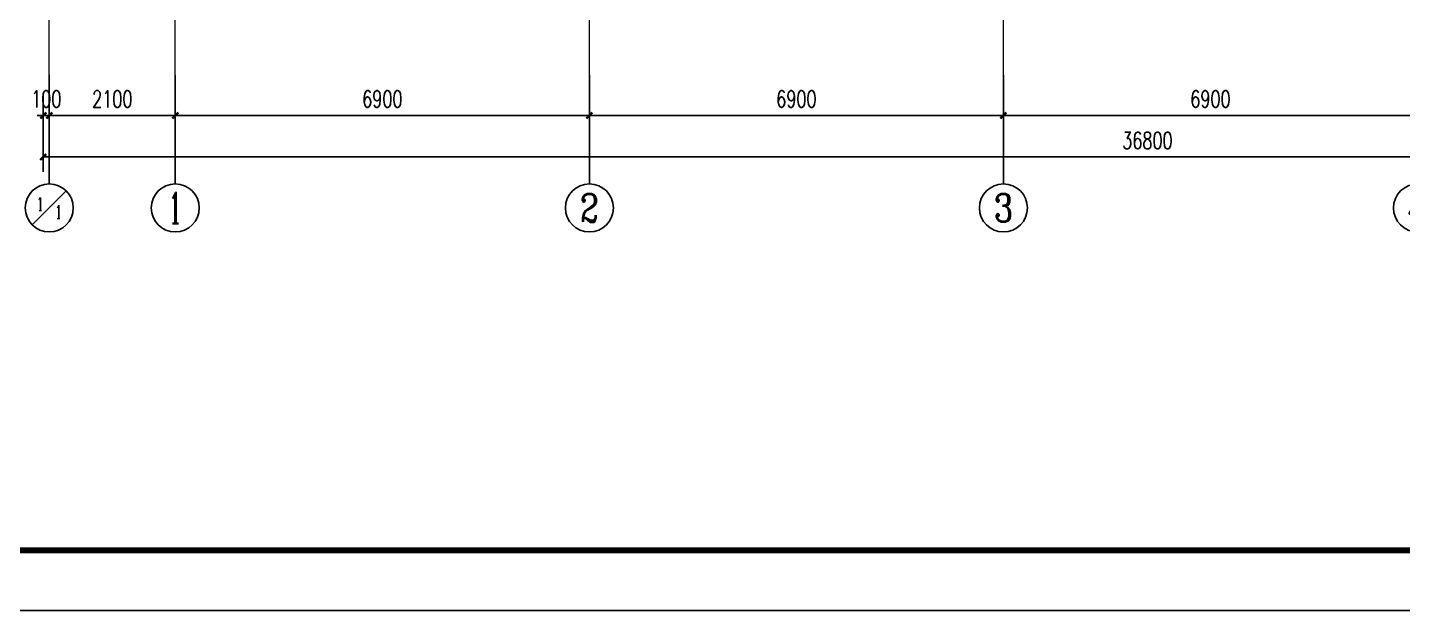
# Model space of a CAD drawing. Extents: x 1475400 to 1714963, y -629303 to -315532.
# Drawn here: x 1599082 to 1621995, y -413725 to -404012 of the extents above; entities that cross this region are included whole.
import ezdxf
from ezdxf.enums import TextEntityAlignment as Align

# ---------------------------------------------------------------- set-up
doc = ezdxf.new("R2010")
doc.units = 0
doc.header["$LTSCALE"] = 1000
doc.linetypes.add('DOTE', pattern=[2.42, 2, -0.2, 0.02, -0.2])
for name, color, linetype in [('A-ANNO-DIMS', 3, 'Continuous'), ('AXIS', 3, 'Continuous'), ('AXIS_TEXT', 7, 'Continuous'), ('BTTK', 7, 'Continuous'), ('PUB_DIM', 3, 'Continuous'), ('PUB_TITLE', 4, 'Continuous'), ('建筑底图', 7, 'Continuous')]:
    doc.layers.add(name, color=color, linetype=linetype)
doc.layers.add('DOTE', color=8, linetype='DOTE', lineweight=9)
doc.styles.add('_TCH_AXIS', font='COMPLEX', dxfattribs={"bigfont": 'GBCBIG'})
doc.styles.add('A_DIM_T3', font='SIMPLEX', dxfattribs={"width": 0.7, "bigfont": 'HZ'})
doc.styles.add('COMPLEX', font='COMPLEX')
doc.styles.add('HZ(TK)', font='geniso.shx', dxfattribs={"width": 0.9, "bigfont": 'hztxt.shx'})
doc.dimstyles.new('_TCH_ARCH&&100', dxfattribs={"dimtxt": 280, "dimasz": 100, "dimexe": 250, "dimexo": 300, "dimgap": 135, "dimtad": 1, "dimdec": 0, "dimzin": 0, "dimdsep": 46, "dimtxsty": 'A_DIM_T3', "dimblk": 'ARCHTICK', "dimcen": 0.09, "dimclrt": 7, "dimazin": 2, "dimtfac": 1, "dimtdec": 0, "dimtix": 1, "dimtmove": 2, "dimatfit": 3, "dimfxl": 150, "dimtolj": 1, "dimtzin": 0, "dimarcsym": 0})

# ---------------------------------------------------------------- blocks, each defined once
blk = doc.blocks.new('vhtemplate_2019年新竖式图框_A1')
at = {"layer": 'PUB_TITLE', "color": 7}
blk.add_lwpolyline([(0, 594), (841, 594), (841, 0), (0, 0)], close=True, dxfattribs=at)
at = {"layer": 'PUB_TITLE', "const_width": 1}
blk.add_lwpolyline([(25, 10), (831, 10), (831, 584), (25, 584)], close=True, dxfattribs=at)
at = {"layer": 'BTTK', "color": 4, "style": 'HZ(TK)', "width": 0.9}
for tag, p in [('合作单位_001', (795.83, 509.44)), ('建设单位_001', (795.85, 207.44)), ('工程名称_001', (795.62, 174.44)), ('子项名称_001', (805.71, 157.94)), ('图纸名称_001', (795.45, 138.94))]:
    blk.add_attdef(tag, p, '', height=3.5, dxfattribs=at)
for tag, p in [('注册证书号', (808.5, 279)), ('注册印章号', (808.5, 271)), ('设计号', (806, 193)), ('图别', (789.75, 34)), ('图号', (822.25, 34)), ('版本号', (789.75, 26)), ('日期', (822.25, 26))]:
    blk.add_attdef(tag, text='', height=3.5, dxfattribs=at).set_placement(p, align=Align.MIDDLE)
blk = doc.blocks.new('_ArchTick')
at = {"color": 0, "linetype": 'ByBlock', "const_width": 0.4}
blk.add_lwpolyline([(-0.5, -0.5), (0.5, 0.5)], dxfattribs=at)
blk = doc.blocks.new('*D192')
at = {"layer": 'A-ANNO-DIMS', "color": 0, "lineweight": -2, "transparency": 16777216}
for p, q in [((1672014, -344540), (1672014, -345163)), ((1672114, -344540), (1672114, -345163)), ((1672014, -344913), (1671914, -344913)), ((1672014, -344913), (1672114, -344913)), ((1672114, -344913), (1672214, -344913))]:
    blk.add_line(p, q, dxfattribs=at)
at = {"layer": 'Defpoints', "color": 0, "transparency": 16777216}
for p in [(1672014, -344240), (1672114, -344240), (1672114, -344913)]:
    blk.add_point(p, dxfattribs=at)
at = {"layer": 'A-ANNO-DIMS', "color": 0, "lineweight": -2, "transparency": 16777216, "xscale": 100, "yscale": 100, "zscale": 100}
blk.add_blockref('_ArchTick', (1672014, -344913), dxfattribs=at)
at = {"layer": 'A-ANNO-DIMS', "color": 0, "lineweight": -2, "transparency": 16777216, "xscale": 100, "yscale": 100, "zscale": 100, "rotation": 180}
blk.add_blockref('_ArchTick', (1672114, -344913), dxfattribs=at)
at = {"layer": 'A-ANNO-DIMS', "color": 7, "transparency": 16777216, "insert": (1672064, -344638), "char_height": 280, "attachment_point": 5, "style": 'A_DIM_T3'}
blk.add_mtext('\\A1;100', dxfattribs=at)
blk = doc.blocks.new('*D193')
at = {"layer": 'A-ANNO-DIMS', "color": 0, "lineweight": -2, "transparency": 16777216}
for p, q in [((1672114, -344540), (1672114, -345163)), ((1674214, -344540), (1674214, -345163)), ((1672114, -344913), (1674214, -344913))]:
    blk.add_line(p, q, dxfattribs=at)
at = {"layer": 'Defpoints', "color": 0, "transparency": 16777216}
for p in [(1672114, -344240), (1674214, -344240), (1674214, -344913)]:
    blk.add_point(p, dxfattribs=at)
at = {"layer": 'A-ANNO-DIMS', "color": 0, "lineweight": -2, "transparency": 16777216, "xscale": 100, "yscale": 100, "zscale": 100, "rotation": 180}
blk.add_blockref('_ArchTick', (1672114, -344913), dxfattribs=at)
at = {"layer": 'A-ANNO-DIMS', "color": 0, "lineweight": -2, "transparency": 16777216, "xscale": 100, "yscale": 100, "zscale": 100}
blk.add_blockref('_ArchTick', (1674214, -344913), dxfattribs=at)
at = {"layer": 'A-ANNO-DIMS', "color": 7, "transparency": 16777216, "insert": (1673164, -344638), "char_height": 280, "attachment_point": 5, "style": 'A_DIM_T3'}
blk.add_mtext('\\A1;2100', dxfattribs=at)
blk = doc.blocks.new('*D194')
at = {"layer": 'A-ANNO-DIMS', "color": 0, "lineweight": -2, "transparency": 16777216}
for p, q in [((1674214, -344540), (1674214, -345163)), ((1681114, -344540), (1681114, -345163)), ((1674214, -344913), (1681114, -344913))]:
    blk.add_line(p, q, dxfattribs=at)
at = {"layer": 'Defpoints', "color": 0, "transparency": 16777216}
for p in [(1674214, -344240), (1681114, -344240), (1681114, -344913)]:
    blk.add_point(p, dxfattribs=at)
at = {"layer": 'A-ANNO-DIMS', "color": 0, "lineweight": -2, "transparency": 16777216, "xscale": 100, "yscale": 100, "zscale": 100, "rotation": 180}
blk.add_blockref('_ArchTick', (1674214, -344913), dxfattribs=at)
at = {"layer": 'A-ANNO-DIMS', "color": 0, "lineweight": -2, "transparency": 16777216, "xscale": 100, "yscale": 100, "zscale": 100}
blk.add_blockref('_ArchTick', (1681114, -344913), dxfattribs=at)
at = {"layer": 'A-ANNO-DIMS', "color": 7, "transparency": 16777216, "insert": (1677664, -344638), "char_height": 280, "attachment_point": 5, "style": 'A_DIM_T3'}
blk.add_mtext('\\A1;6900', dxfattribs=at)
blk = doc.blocks.new('*D195')
at = {"layer": 'A-ANNO-DIMS', "color": 0, "lineweight": -2, "transparency": 16777216}
for p, q in [((1681114, -344540), (1681114, -345163)), ((1688014, -344540), (1688014, -345163)), ((1681114, -344913), (1688014, -344913))]:
    blk.add_line(p, q, dxfattribs=at)
at = {"layer": 'Defpoints', "color": 0, "transparency": 16777216}
for p in [(1681114, -344240), (1688014, -344240), (1688014, -344913)]:
    blk.add_point(p, dxfattribs=at)
at = {"layer": 'A-ANNO-DIMS', "color": 0, "lineweight": -2, "transparency": 16777216, "xscale": 100, "yscale": 100, "zscale": 100, "rotation": 180}
blk.add_blockref('_ArchTick', (1681114, -344913), dxfattribs=at)
at = {"layer": 'A-ANNO-DIMS', "color": 0, "lineweight": -2, "transparency": 16777216, "xscale": 100, "yscale": 100, "zscale": 100}
blk.add_blockref('_ArchTick', (1688014, -344913), dxfattribs=at)
at = {"layer": 'A-ANNO-DIMS', "color": 7, "transparency": 16777216, "insert": (1684564, -344638), "char_height": 280, "attachment_point": 5, "style": 'A_DIM_T3'}
blk.add_mtext('\\A1;6900', dxfattribs=at)
blk = doc.blocks.new('*D196')
at = {"layer": 'A-ANNO-DIMS', "color": 0, "lineweight": -2, "transparency": 16777216}
for p, q in [((1688014, -344540), (1688014, -345163)), ((1694914, -344540), (1694914, -345163)), ((1688014, -344913), (1694914, -344913))]:
    blk.add_line(p, q, dxfattribs=at)
at = {"layer": 'Defpoints', "color": 0, "transparency": 16777216}
for p in [(1688014, -344240), (1694914, -344240), (1694914, -344913)]:
    blk.add_point(p, dxfattribs=at)
at = {"layer": 'A-ANNO-DIMS', "color": 0, "lineweight": -2, "transparency": 16777216, "xscale": 100, "yscale": 100, "zscale": 100, "rotation": 180}
blk.add_blockref('_ArchTick', (1688014, -344913), dxfattribs=at)
at = {"layer": 'A-ANNO-DIMS', "color": 0, "lineweight": -2, "transparency": 16777216, "xscale": 100, "yscale": 100, "zscale": 100}
blk.add_blockref('_ArchTick', (1694914, -344913), dxfattribs=at)
at = {"layer": 'A-ANNO-DIMS', "color": 7, "transparency": 16777216, "insert": (1691464, -344638), "char_height": 280, "attachment_point": 5, "style": 'A_DIM_T3'}
blk.add_mtext('\\A1;6900', dxfattribs=at)
blk = doc.blocks.new('*D216')
at = {"layer": 'Defpoints', "color": 0, "transparency": 16777216}
for p in [(1672014, -344240), (1708814, -344240), (1708814, -345605)]:
    blk.add_point(p, dxfattribs=at)
at = {"layer": 'PUB_DIM', "color": 0, "lineweight": -2, "transparency": 16777216}
for p, q in [((1672014, -344540), (1672014, -345855)), ((1708814, -344540), (1708814, -345855)), ((1672014, -345605), (1708814, -345605))]:
    blk.add_line(p, q, dxfattribs=at)
at = {"layer": 'PUB_DIM', "color": 0, "lineweight": -2, "transparency": 16777216, "xscale": 100, "yscale": 100, "zscale": 100, "rotation": 180}
blk.add_blockref('_ArchTick', (1672014, -345605), dxfattribs=at)
at = {"layer": 'PUB_DIM', "color": 0, "lineweight": -2, "transparency": 16777216, "xscale": 100, "yscale": 100, "zscale": 100}
blk.add_blockref('_ArchTick', (1708814, -345605), dxfattribs=at)
at = {"layer": 'PUB_DIM', "color": 7, "transparency": 16777216, "insert": (1690414, -345330), "char_height": 280, "attachment_point": 5, "style": 'A_DIM_T3'}
blk.add_mtext('\\A1;36800', dxfattribs=at)
blk = doc.blocks.new('_AXISO')
blk.add_circle((0, 0), 0.5)
at = {"layer": 'AXIS_TEXT', "style": 'COMPLEX', "width": 1.041667}
blk.add_attdef('A', text='', height=0.56, dxfattribs=at).set_placement((-0.25, -0.28), (0.25, -0.28), align=Align.FIT)
blk = doc.blocks.new('cDC')
at = {"layer": 'AXIS'}
for p, q in [((1672113.9, -344239.7), (1672113.9, -346053.4)), ((1674213.9, -344239.7), (1674213.9, -346053.4)), ((1681113.9, -344239.7), (1681113.9, -346053.4)), ((1688013.9, -344239.7), (1688013.9, -346053.4)), ((1671831, -346736.2), (1672396.7, -346170.5))]:
    blk.add_line(p, q, dxfattribs=at)
blk.add_circle((1672113.9, -346453.4), 400, dxfattribs=at)
at = {"layer": 'DOTE'}
for p, q in [((1672113.9, -344239.7), (1672113.9, -301683.3)), ((1674213.9, -344239.7), (1674213.9, -301683.3)), ((1681113.9, -344239.7), (1681113.9, -301683.3)), ((1688013.9, -344239.7), (1688013.9, -301683.3))]:
    blk.add_line(p, q, dxfattribs=at)
at = {"layer": 'AXIS'}
ref = blk.add_blockref('_AXISO', (1674213.9, -346453.4), dxfattribs=dict(at, xscale=800, yscale=800, zscale=800))
ref.add_attrib('A', '1', dxfattribs={"layer": 'AXIS_TEXT', "height": 514.7, "style": '_TCH_AXIS'}).set_placement((1674103.6, -346710.7), (1674324.2, -346710.7), align=Align.FIT)
ref = blk.add_blockref('_AXISO', (1681113.9, -346453.4), dxfattribs=dict(at, xscale=800, yscale=800, zscale=800))
ref.add_attrib('A', '2', dxfattribs={"layer": 'AXIS_TEXT', "height": 465.9, "style": '_TCH_AXIS'}).set_placement((1680958.6, -346686.3), (1681269.2, -346686.3), align=Align.FIT)
ref = blk.add_blockref('_AXISO', (1688013.9, -346453.4), dxfattribs=dict(at, xscale=800, yscale=800, zscale=800))
ref.add_attrib('A', '3', dxfattribs={"layer": 'AXIS_TEXT', "height": 465.9, "style": '_TCH_AXIS'}).set_placement((1687858.6, -346686.3), (1688169.2, -346686.3), align=Align.FIT)
ref = blk.add_blockref('_AXISO', (1694913.9, -346453.4), dxfattribs=dict(at, xscale=800, yscale=800, zscale=800))
ref.add_attrib('A', '4', dxfattribs={"layer": 'AXIS_TEXT', "height": 445.4, "style": '_TCH_AXIS'}).set_placement((1694744.2, -346676.1), (1695083.6, -346676.1), align=Align.FIT)
at = {"layer": 'AXIS_TEXT', "color": 7, "style": '_TCH_AXIS'}
for p, p2 in [((1671914.7, -346497.1), (1672008.3, -346497.1)), ((1672219.4, -346628.2), (1672313.1, -346628.2))]:
    blk.add_text('1', height=218.6, dxfattribs=at).set_placement(p, p2, align=Align.FIT)
at = {"layer": 'A-ANNO-DIMS'}
for p1, p2, picture, middle in [((1672013.9, -344239.7), (1672113.9, -344239.7), '*D192', (1672063.9, -344638.3)), ((1672113.9, -344239.7), (1674213.9, -344239.7), '*D193', (1673163.9, -344638.3)), ((1674213.9, -344239.7), (1681113.9, -344239.7), '*D194', (1677663.9, -344638.3)), ((1681113.9, -344239.7), (1688013.9, -344239.7), '*D195', (1684563.9, -344638.3)), ((1688013.9, -344239.7), (1694913.9, -344239.7), '*D196', (1691463.9, -344638.3))]:
    dim = blk.add_aligned_dim(p1=p1, p2=p2, distance=-673.6, dimstyle='_TCH_ARCH&&100', dxfattribs=at)
    dim.commit()
    dim.dimension.update_dxf_attribs({"geometry": picture, "text_midpoint": middle})
at = {"layer": 'PUB_DIM'}
dim = blk.add_aligned_dim(p1=(1672013.9, -344239.7), p2=(1708813.9, -344239.7), distance=-1365.2, dimstyle='_TCH_ARCH&&100', dxfattribs=at)
dim.commit()
dim.dimension.update_dxf_attribs({"geometry": '*D216', "text_midpoint": (1690413.9, -345329.9)})

msp = doc.modelspace()

# ---------------------------------------------------------------- block references
at = {"xscale": 100.1, "yscale": 100.1, "zscale": 100.1}
msp.add_blockref('vhtemplate_2019年新竖式图框_A1', (1588286.6, -413725), dxfattribs=at)
at = {"layer": '建筑底图'}
msp.add_blockref('cDC', (-72669.3, -60564.2), dxfattribs=at)

doc.saveas('drawing.dxf')
